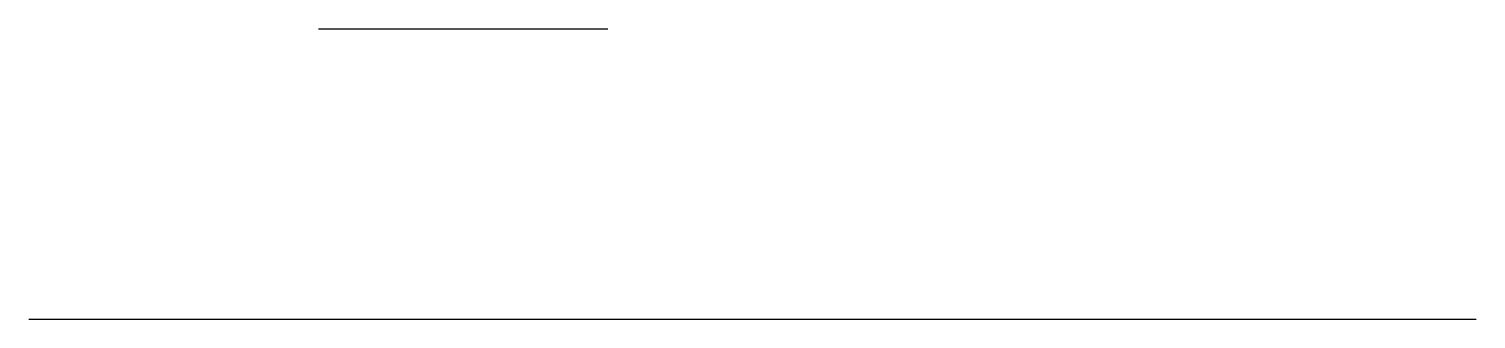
# Model space of a CAD drawing. Units: millimetres at full size, sheet at 1:100. Extents: x -15551 to 15061, y -3490 to 2633.
import ezdxf

# ---------------------------------------------------------------- set-up
doc = ezdxf.new("R2010")
doc.units = ezdxf.units.MM
doc.header["$LTSCALE"] = 100
doc.layers.add('0-0', color=7, linetype='Continuous')

msp = doc.modelspace()

# ---------------------------------------------------------------- linework, layer by layer
at = {"layer": '0-0'}
for p, q in [((-9428.6, 2632.7), (-3306.1, 2632.7)), ((-15551, -3489.8), (15061.2, -3489.8))]:
    msp.add_line(p, q, dxfattribs=at)

doc.saveas('drawing.dxf')
